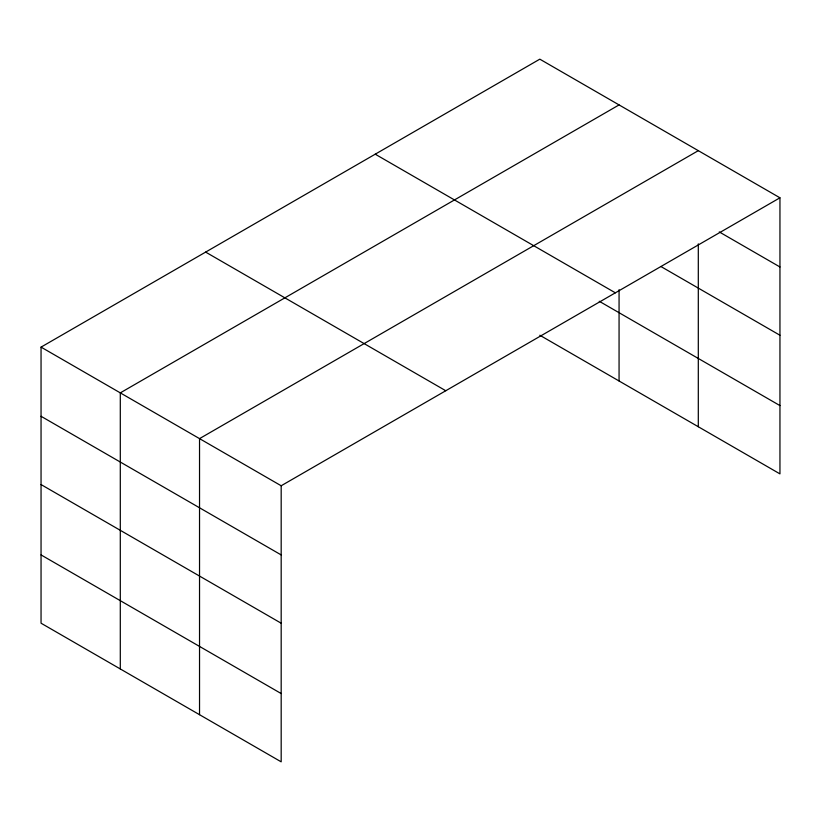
<?xml version="1.0" encoding="UTF-8"?>
<svg xmlns="http://www.w3.org/2000/svg" width="821" height="821" viewBox="0 0 821 821"><rect width="100%" height="100%" fill="white"/><g stroke="black" fill="none" stroke-linecap="round" stroke-linejoin="round"><path stroke-width="1.23" d="M779.95 197.799L539.818 59.163L41.05 347.119L41.05 623.201L281.182 761.837L281.182 485.765L779.95 197.799L779.95 473.881L539.818 335.235M698.302 243.858L698.302 426.735M619.065 104.914L120.297 392.869L120.297 668.951M698.302 150.664L199.534 438.63L199.534 714.701M719.268 231.933L779.95 266.969M660.884 266.507L779.95 335.245M375.228 154.194L615.36 292.83M599.248 301.266L779.95 405.595M205.64 252.098L445.772 390.734M41.05 347.119L281.182 485.765M41.05 416.288L281.182 554.924M41.05 484.564L281.182 623.211M41.05 554.914L281.182 693.56M619.065 289.69L619.065 380.985"/></g></svg>
